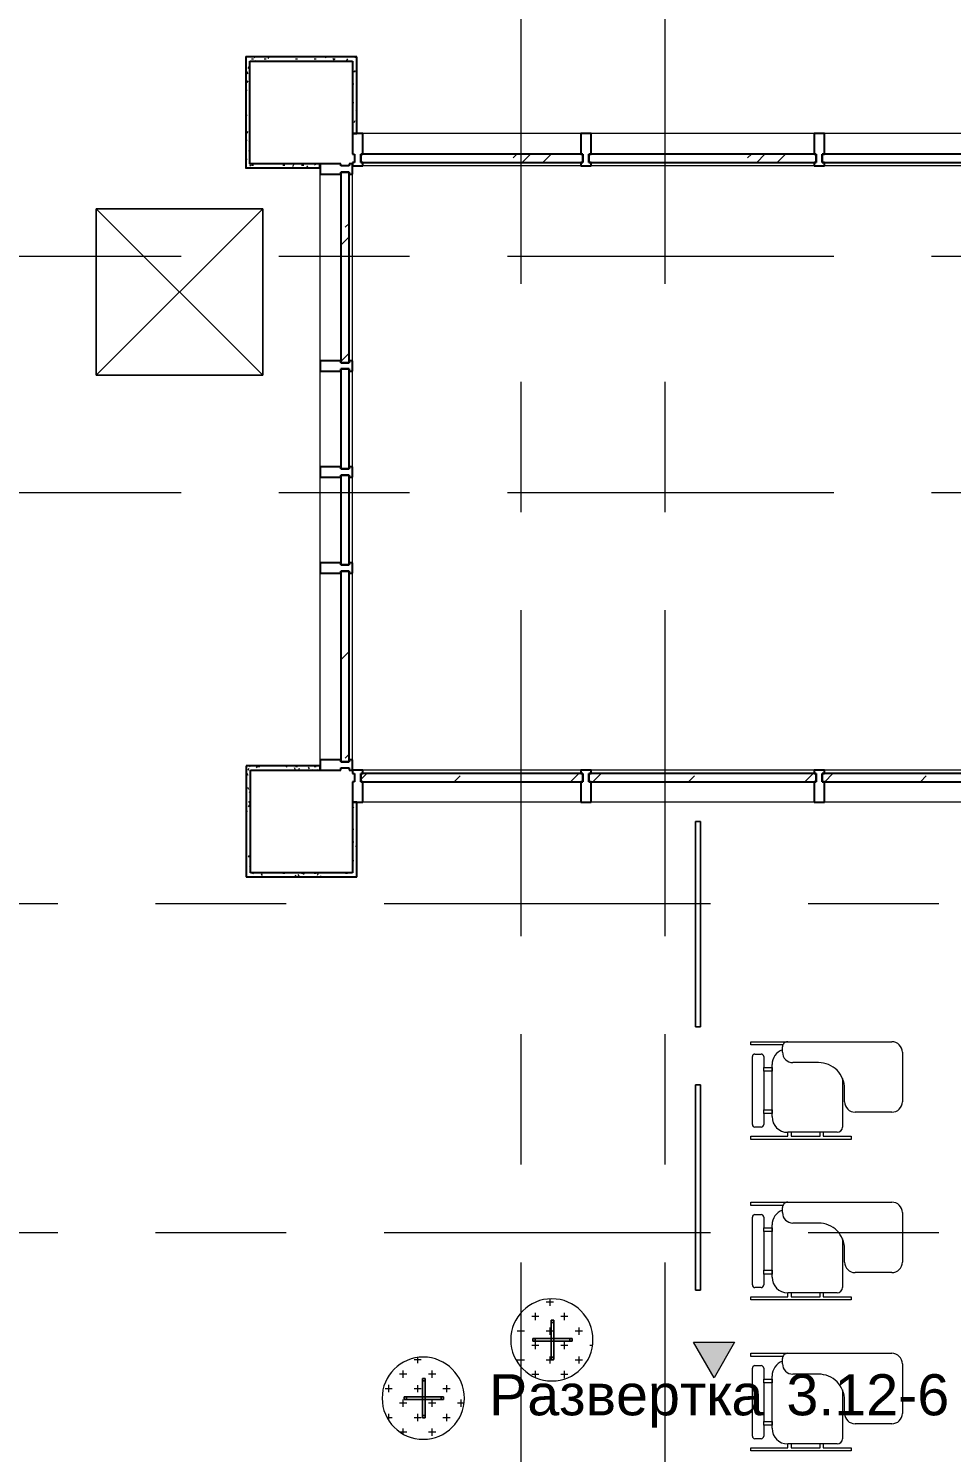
# Model space of a CAD drawing. Header units: millimetres. Extents: x 63432 to 177405, y -1987 to 27578.
# Drawn here: x 72464 to 76953, y 12329 to 19259 of the extents above; entities that cross this region are included whole.
import ezdxf

# ---------------------------------------------------------------- set-up
doc = ezdxf.new("R2010")
doc.units = ezdxf.units.MM
doc.linetypes.add('Осевая', pattern=[3175, 635, -476.25, 1587.5, -476.25])
for name, color, linetype, lineweight in [('A-GLAZ-CURT', 7, 'Continuous', 9), ('A-GLAZ-CURT-1', 7, 'Continuous', 25), ('A-GLAZ-CWMG', 7, 'Continuous', 9), ('A-GLAZ-CWMG-1', 7, 'Continuous', 25), ('G-ANNO-SYMB', 7, 'Continuous', 9), ('I-FURN', 7, 'Continuous', 9), ('I-WALL', 7, 'Continuous', 9), ('Оси-2', 7, 'Осевая', 9)]:
    doc.layers.add(name, color=color, linetype=linetype, lineweight=lineweight)
for name, color, linetype, lineweight, true_color in [('A-WALL-1', 7, 'Continuous', 25, 0x3c3c3c), ('A-WALL-FNSH-2', 7, 'Continuous', 13, 0x3c3c3c), ('I-FURN-1', 7, 'Continuous', 9, 0xf0f0f0)]:
    doc.layers.add(name, color=color, linetype=linetype, lineweight=lineweight, true_color=true_color)
doc.styles.add('Arial_1', font='arial.ttf', dxfattribs={"height": 200})
pattern_1 = [(0, (0, 0), (121.92, 30.48), [10.058, -81.382, 10.058, -81.382, -487.68]), (0, (0, 0), (121.92, 30.48), [-182.88, 10.058, -172.822, 10.058, -81.382, -213.36]), (0, (0, 0), (121.92, 30.48), [-457.2, 10.058, -50.902, 10.058, -142.342]), (120, (45.72, 15.24), (-87.356454, 90.345817), [10.058, -81.382, 10.058, -81.382, -487.68]), (120, (45.72, 15.24), (-87.356454, 90.345817), [-182.88, 10.058, -172.822, 10.058, -81.382, -213.36]), (120, (45.72, 15.24), (-87.356454, 90.345817), [-457.2, 10.058, -50.902, 10.058, -142.342]), (240, (60.96, 76.2), (-34.563546, -120.825817), [10.058, -81.382, 10.058, -81.382, -487.68]), (240, (60.96, 76.2), (-34.563546, -120.825817), [-182.88, 10.058, -172.822, 10.058, -81.382, -213.36]), (240, (60.96, 76.2), (-34.563546, -120.825817), [-457.2, 10.058, -50.902, 10.058, -142.342])]

# ---------------------------------------------------------------- blocks, each defined once
blk = doc.blocks.new('Системная панель - Стекло - 40мм-23562586-План разверток пом_3_12_ Этаж 3')
at = {"layer": 'A-GLAZ-CURT'}
h = blk.add_hatch(dxfattribs=at)
h.set_pattern_fill('FP_7', color=256, style=0, pattern_type=2)
h.set_pattern_definition([(135, (17995.83, -74123), (-282.8427, -282.8427), [200, -600]), (135, (18095.83, -74323), (-282.8427, -282.8427), [600, -200]), (135, (18195.83, -73923), (-282.8427, -282.8427), [200, -600])])
h.paths.add_polyline_path([(464.2, 0), (-464.2, 0), (-464.2, -40), (464.2, -40)])
at = {"layer": 'A-GLAZ-CURT-1'}
for p, q in [((464.2, 0), (-464.2, 0)), ((-464.2, 0), (-464.2, -40)), ((-464.2, -40), (464.2, -40)), ((464.2, -40), (464.2, 0))]:
    blk.add_line(p, q, dxfattribs=at)
blk = doc.blocks.new('Системная панель - Стекло - 40мм-24234994-План разверток пом_3_12_ Этаж 3')
at = {"layer": 'A-GLAZ-CURT-1'}
for p, q in [((243.3, 0), (-243.3, 0)), ((-243.3, 0), (-243.3, -40)), ((243.3, -40), (243.3, 0)), ((-243.3, -40), (243.3, -40))]:
    blk.add_line(p, q, dxfattribs=at)
blk = doc.blocks.new('Прямоугольный импост - Импост структурный с накладкой - 160мм Темный-31239176-План разверток пом_3_12_ Этаж 3')
at = {"layer": 'A-GLAZ-CWMG'}
for p, q in [((73883, 17641.7), (73883, 18550)), ((74040, 17641.7), (74040, 18550))]:
    blk.add_line(p, q, dxfattribs=at)
blk = doc.blocks.new('Прямоугольный импост - Импост структурный с накладкой - 160мм Темный-31239177-План разверток пом_3_12_ Этаж 3')
at = {"layer": 'A-GLAZ-CWMG'}
for p, q in [((73883, 17125), (73883, 17591.7)), ((74040, 17125), (74040, 17591.7))]:
    blk.add_line(p, q, dxfattribs=at)
blk = doc.blocks.new('Прямоугольный импост - Импост структурный с накладкой - 160мм Темный-31239202-План разверток пом_3_12_ Этаж 3')
at = {"layer": 'A-GLAZ-CWMG-1'}
for p, q in [((-50, 40), (-50, 140)), ((-50, 140), (0, 140)), ((0, 140), (0, 40)), ((-40, 40), (-50, 40)), ((-50, -17), (-50, 0)), ((-50, 0), (-40, 0)), ((-40, 0), (-40, 40)), ((-10, 40), (-10, 0)), ((0, 40), (-10, 40)), ((-10, 0), (0, 0)), ((0, 0), (0, -17)), ((0, -17), (-50, -17))]:
    blk.add_line(p, q, dxfattribs=at)
blk = doc.blocks.new('Прямоугольный импост - Импост структурный с накладкой - 160мм Темный-31239205-План разверток пом_3_12_ Этаж 3')
at = {"layer": 'A-GLAZ-CWMG-1'}
for p, q in [((0, 140), (-50, 140)), ((-50, 140), (-50, 40)), ((0, 40), (0, 140)), ((-50, 40), (-40, 40)), ((-40, 0), (-50, 0)), ((-50, 0), (-50, -17)), ((-40, 40), (-40, 0)), ((-10, 0), (-10, 40)), ((-10, 40), (0, 40)), ((0, 0), (-10, 0)), ((0, -17), (0, 0)), ((-50, -17), (0, -17))]:
    blk.add_line(p, q, dxfattribs=at)
blk = doc.blocks.new('Прямоугольный импост - Импост структурный с накладкой - 160мм Темный-31239180-План разверток пом_3_12_ Этаж 3')
at = {"layer": 'A-GLAZ-CWMG-1'}
for p, q in [((-25, 40), (-25, 140)), ((-25, 140), (25, 140)), ((25, 140), (25, 40)), ((-15, 40), (-25, 40)), ((-25, -17), (-25, 0)), ((-25, 0), (-15, 0)), ((-15, 0), (-15, 40)), ((15, 40), (15, 0)), ((25, 40), (15, 40)), ((15, 0), (25, 0)), ((25, 0), (25, -17)), ((25, -17), (-25, -17))]:
    blk.add_line(p, q, dxfattribs=at)
blk = doc.blocks.new('Системная панель - Стекло - 40мм-24234969-План разверток пом_3_12_ Этаж 3')
at = {"layer": 'A-GLAZ-CURT'}
h = blk.add_hatch(dxfattribs=at)
h.set_pattern_fill('FP_11', color=256, style=0, pattern_type=2)
h.set_pattern_definition([(45, (-74720, -18507), (-282.8427, 282.8427), [200, -600]), (45, (-74920, -18607), (-282.8427, 282.8427), [600, -200]), (45, (-74520, -18707), (-282.8427, 282.8427), [200, -600])])
h.paths.add_polyline_path([(540, 0), (540, 40), (-540, 40), (-540, 0), (504.7, 0)])
at = {"layer": 'A-GLAZ-CURT-1'}
for p, q in [((540, 40), (-540, 40)), ((-540, 40), (-540, 0)), ((-540, 0), (540, 0)), ((540, 0), (540, 40))]:
    blk.add_line(p, q, dxfattribs=at)
blk = doc.blocks.new('Прямоугольный импост - Импост структурный с накладкой - 160мм-23562401-План разверток пом_3_12_ Этаж 3')
at = {"layer": 'A-GLAZ-CWMG'}
for p, q in [((75150, 18747), (74090, 18747)), ((75150, 18590), (74090, 18590))]:
    blk.add_line(p, q, dxfattribs=at)
blk = doc.blocks.new('Прямоугольный импост - Импост структурный с накладкой - 160мм-23618923-План разверток пом_3_12_ Этаж 3')
at = {"layer": 'A-GLAZ-CWMG-1'}
for p, q in [((0, 17), (-50, 17)), ((-50, 17), (-50, 0)), ((-50, 0), (-40, 0)), ((-40, 0), (-40, -40)), ((-10, -40), (-10, 0)), ((-10, 0), (0, 0)), ((0, 0), (0, 17)), ((-40, -40), (-50, -40)), ((-50, -40), (-50, -140)), ((0, -40), (-10, -40)), ((0, -140), (0, -40)), ((-50, -140), (0, -140))]:
    blk.add_line(p, q, dxfattribs=at)
blk = doc.blocks.new('Системная панель - Стекло - 40мм-24234970-План разверток пом_3_12_ Этаж 3')
at = {"layer": 'A-GLAZ-CURT'}
h = blk.add_hatch(dxfattribs=at)
h.set_pattern_fill('FP_12', color=256, style=0, pattern_type=2)
h.set_pattern_definition([(45, (-76977.5, -18507), (-282.8427, 282.8427), [200, -600]), (45, (-77177.5, -18607), (-282.8427, 282.8427), [600, -200]), (45, (-76777.5, -18707), (-282.8427, 282.8427), [200, -600])])
h.paths.add_polyline_path([(552.5, 0), (552.5, 40), (-552.5, 40), (-552.5, 0)])
at = {"layer": 'A-GLAZ-CURT-1'}
for p, q in [((552.5, 40), (-552.5, 40)), ((-552.5, 40), (-552.5, 0)), ((-552.5, 0), (552.5, 0)), ((552.5, 0), (552.5, 40))]:
    blk.add_line(p, q, dxfattribs=at)
blk = doc.blocks.new('Прямоугольный импост - Импост структурный с накладкой - 160мм-23562410-План разверток пом_3_12_ Этаж 3')
at = {"layer": 'A-GLAZ-CWMG'}
for p, q in [((77420, 18747), (76335, 18747)), ((77420, 18590), (76335, 18590))]:
    blk.add_line(p, q, dxfattribs=at)
blk = doc.blocks.new('Прямоугольный импост - Импост структурный с накладкой - 160мм-23618920-План разверток пом_3_12_ Этаж 3')
at = {"layer": 'A-GLAZ-CWMG-1'}
for p, q in [((-25, 0), (-25, 17)), ((-25, 17), (25, 17)), ((-15, 0), (-25, 0)), ((-15, -40), (-15, 0)), ((25, 0), (15, 0)), ((15, 0), (15, -40)), ((25, 17), (25, 0)), ((-25, -140), (-25, -40)), ((-25, -40), (-15, -40)), ((15, -40), (25, -40)), ((25, -40), (25, -140)), ((25, -140), (-25, -140))]:
    blk.add_line(p, q, dxfattribs=at)
blk = doc.blocks.new('Системная панель - Стекло - 40мм-30335137-План разверток пом_3_12_ Этаж 3')
at = {"layer": 'A-GLAZ-CURT'}
h = blk.add_hatch(dxfattribs=at)
h.set_pattern_fill('FP_13', color=256, style=0, pattern_type=2)
h.set_pattern_definition([(45, (-74720, -15533), (-282.8427, 282.8427), [200, -600]), (45, (-74920, -15633), (-282.8427, 282.8427), [600, -200]), (45, (-74520, -15733), (-282.8427, 282.8427), [200, -600])])
h.paths.add_polyline_path([(540, -40), (540, 0), (-540, 0), (-540, -40), (504.7, -40)])
at = {"layer": 'A-GLAZ-CURT-1'}
for p, q in [((540, 0), (-540, 0)), ((-540, 0), (-540, -40)), ((540, -40), (540, 0)), ((-540, -40), (540, -40))]:
    blk.add_line(p, q, dxfattribs=at)
blk = doc.blocks.new('Прямоугольный импост - Импост структурный с накладкой - 160мм-23562329-План разверток пом_3_12_ Этаж 3')
at = {"layer": 'A-GLAZ-CWMG'}
for p, q in [((75150, 15650), (74090, 15650)), ((75150, 15493), (74090, 15493))]:
    blk.add_line(p, q, dxfattribs=at)
blk = doc.blocks.new('Прямоугольный импост - Импост структурный с накладкой - 160мм-30335139-План разверток пом_3_12_ Этаж 3')
at = {"layer": 'A-GLAZ-CWMG-1'}
for p, q in [((0, 140), (-50, 140)), ((-50, 140), (-50, 40)), ((0, 40), (0, 140)), ((-50, 40), (-40, 40)), ((-40, 0), (-50, 0)), ((-50, 0), (-50, -17)), ((-40, 40), (-40, 0)), ((-10, 0), (-10, 40)), ((-10, 40), (0, 40)), ((0, 0), (-10, 0)), ((0, -17), (0, 0)), ((-50, -17), (0, -17))]:
    blk.add_line(p, q, dxfattribs=at)
blk = doc.blocks.new('Системная панель - Стекло - 40мм-30335140-План разверток пом_3_12_ Этаж 3')
at = {"layer": 'A-GLAZ-CURT'}
h = blk.add_hatch(dxfattribs=at)
h.set_pattern_fill('FP_14', color=256, style=0, pattern_type=2)
h.set_pattern_definition([(45, (-76977.5, -15533), (-282.8427, 282.8427), [200, -600]), (45, (-77177.5, -15633), (-282.8427, 282.8427), [600, -200]), (45, (-76777.5, -15733), (-282.8427, 282.8427), [200, -600])])
h.paths.add_polyline_path([(552.5, -40), (552.5, 0), (-552.5, 0), (-552.5, -40), (-310.3, -40)])
at = {"layer": 'A-GLAZ-CURT-1'}
for p, q in [((552.5, 0), (-552.5, 0)), ((-552.5, 0), (-552.5, -40)), ((552.5, -40), (552.5, 0)), ((-552.5, -40), (552.5, -40))]:
    blk.add_line(p, q, dxfattribs=at)
blk = doc.blocks.new('Прямоугольный импост - Импост структурный с накладкой - 160мм-23562331-План разверток пом_3_12_ Этаж 3')
at = {"layer": 'A-GLAZ-CWMG'}
for p, q in [((77420, 15650), (76335, 15650)), ((77420, 15493), (76335, 15493))]:
    blk.add_line(p, q, dxfattribs=at)
blk = doc.blocks.new('Прямоугольный импост - Импост структурный с накладкой - 160мм-30335135-План разверток пом_3_12_ Этаж 3')
at = {"layer": 'A-GLAZ-CWMG-1'}
for p, q in [((-25, 40), (-25, 140)), ((-25, 140), (25, 140)), ((25, 140), (25, 40)), ((-15, 40), (-25, 40)), ((-25, -17), (-25, 0)), ((-25, 0), (-15, 0)), ((-15, 0), (-15, 40)), ((15, 40), (15, 0)), ((25, 40), (15, 40)), ((15, 0), (25, 0)), ((25, 0), (25, -17)), ((25, -17), (-25, -17))]:
    blk.add_line(p, q, dxfattribs=at)
blk = doc.blocks.new('Системная панель - Стекло - 40мм-V9-План разверток пом_3_12_ Этаж 3')
at = {"layer": 'A-GLAZ-CURT'}
h = blk.add_hatch(dxfattribs=at)
h.set_pattern_fill('FP_23', color=256, style=0, pattern_type=2)
h.set_pattern_definition([(45, (-75842.5, -18507), (-282.8427, 282.8427), [200, -600]), (45, (-76042.5, -18607), (-282.8427, 282.8427), [600, -200]), (45, (-75642.5, -18707), (-282.8427, 282.8427), [200, -600])])
h.paths.add_polyline_path([(552.5, 0), (552.5, 40), (-552.5, 40), (-552.5, 0)])
at = {"layer": 'A-GLAZ-CURT-1'}
for p, q in [((552.5, 40), (-552.5, 40)), ((-552.5, 40), (-552.5, 0)), ((-552.5, 0), (552.5, 0)), ((552.5, 0), (552.5, 40))]:
    blk.add_line(p, q, dxfattribs=at)
blk = doc.blocks.new('Системная панель - Стекло - 40мм-V10-План разверток пом_3_12_ Этаж 3')
at = {"layer": 'A-GLAZ-CURT'}
h = blk.add_hatch(dxfattribs=at)
h.set_pattern_fill('FP_24', color=256, style=0, pattern_type=2)
h.set_pattern_definition([(45, (-75842.5, -15533), (-282.8427, 282.8427), [200, -600]), (45, (-76042.5, -15633), (-282.8427, 282.8427), [600, -200]), (45, (-75642.5, -15733), (-282.8427, 282.8427), [200, -600])])
h.paths.add_polyline_path([(552.5, -40), (552.5, 0), (-552.5, 0), (-552.5, -40)])
at = {"layer": 'A-GLAZ-CURT-1'}
for p, q in [((552.5, 0), (-552.5, 0)), ((-552.5, 0), (-552.5, -40)), ((552.5, -40), (552.5, 0)), ((-552.5, -40), (552.5, -40))]:
    blk.add_line(p, q, dxfattribs=at)
blk = doc.blocks.new('Прямоугольный импост - Импост структурный с накладкой - 160мм-23562332-План разверток пом_3_12_ Этаж 3')
at = {"layer": 'A-GLAZ-CWMG'}
for p, q in [((76285, 15650), (75200, 15650)), ((76285, 15493), (75200, 15493))]:
    blk.add_line(p, q, dxfattribs=at)
blk = doc.blocks.new('Прямоугольный импост - Импост структурный с накладкой - 160мм-30335136-План разверток пом_3_12_ Этаж 3')
at = {"layer": 'A-GLAZ-CWMG-1'}
for p, q in [((-25, 40), (-25, 140)), ((-25, 140), (25, 140)), ((25, 140), (25, 40)), ((-15, 40), (-25, 40)), ((-25, -17), (-25, 0)), ((-25, 0), (-15, 0)), ((-15, 0), (-15, 40)), ((15, 40), (15, 0)), ((25, 40), (15, 40)), ((15, 0), (25, 0)), ((25, 0), (25, -17)), ((25, -17), (-25, -17))]:
    blk.add_line(p, q, dxfattribs=at)
blk = doc.blocks.new('Системная панель - Стекло - 40мм-23562590-План разверток пом_3_12_ Этаж 3')
at = {"layer": 'A-GLAZ-CURT'}
h = blk.add_hatch(dxfattribs=at)
h.set_pattern_fill('FP_27', color=256, style=0, pattern_type=2)
h.set_pattern_definition([(135, (16054.17, -74123), (-282.8427, -282.8427), [200, -600]), (135, (16154.17, -74323), (-282.8427, -282.8427), [600, -200]), (135, (16254.17, -73923), (-282.8427, -282.8427), [200, -600])])
h.paths.add_polyline_path([(464.2, 0), (-464.2, 0), (-464.2, -40), (464.2, -40)])
at = {"layer": 'A-GLAZ-CURT-1'}
for p, q in [((464.2, 0), (-464.2, 0)), ((-464.2, 0), (-464.2, -40)), ((464.2, -40), (464.2, 0)), ((-464.2, -40), (464.2, -40))]:
    blk.add_line(p, q, dxfattribs=at)
blk = doc.blocks.new('Системная панель - Стекло - 40мм-24234995-План разверток пом_3_12_ Этаж 3')
at = {"layer": 'A-GLAZ-CURT'}
h = blk.add_hatch(dxfattribs=at)
h.set_pattern_fill('FP_28', color=256, style=0, pattern_type=2)
h.set_pattern_definition([(135, (16766.67, -74123), (-282.8427, -282.8427), [200, -600]), (135, (16866.67, -74323), (-282.8427, -282.8427), [600, -200]), (135, (16966.67, -73923), (-282.8427, -282.8427), [200, -600])])
h.paths.add_polyline_path([(218.3, 0), (-218.3, 0), (-218.3, -40), (218.3, -40)])
at = {"layer": 'A-GLAZ-CURT-1'}
for p, q in [((218.3, 0), (-218.3, 0)), ((-218.3, 0), (-218.3, -40)), ((218.3, -40), (218.3, 0)), ((-218.3, -40), (218.3, -40))]:
    blk.add_line(p, q, dxfattribs=at)
blk = doc.blocks.new('Прямоугольный импост - Импост структурный с накладкой - 160мм Темный-31239183-План разверток пом_3_12_ Этаж 3')
at = {"layer": 'A-GLAZ-CWMG'}
for p, q in [((73883, 16658.3), (73883, 17075)), ((74040, 16658.3), (74040, 17075))]:
    blk.add_line(p, q, dxfattribs=at)
blk = doc.blocks.new('Chair - Tablet Arm - Chair - Tablet Arm-V24-План разверток пом_3_12_ Этаж 3')
at = {"layer": 'I-FURN-1'}
for p, q in [((-416.6, -353.4), (-416.6, 134.5)), ((-416.6, 134.5), (-401.3, 134.5)), ((-401.3, 134.5), (-401.3, -45.4)), ((-356.8, 84.1), (-356.8, 113.6)), ((-344.1, 126.3), (-13.9, 126.3)), ((-291, 71.4), (-344.1, 71.4)), ((-291, 30.8), (-291, 71.4)), ((-291, 71.4), (-272.7, 71.4)), ((-272.7, 71.4), (-272.7, 30.8)), ((-84.8, 71.4), (-272.7, 71.4)), ((-84.8, 30.8), (-84.8, 71.4)), ((-84.8, 71.4), (-66.9, 71.4)), ((-66.9, 71.4), (-66.9, 30.8)), ((-13.9, 71.4), (-66.9, 71.4)), ((-1.2, 113.6), (-1.2, 84.1)), ((43.2, 134.5), (58.6, 134.5)), ((43.2, -22.1), (43.2, 134.5)), ((58.6, 134.5), (58.6, -45.4)), ((-306, 30.8), (-291, 30.8)), ((-272.7, 30.8), (-291, 30.8)), ((-291, 30.8), (-272.7, 30.8)), ((-272.7, 30.8), (-84.8, 30.8)), ((-66.9, 30.8), (-84.8, 30.8)), ((-84.8, 30.8), (-66.9, 30.8)), ((-66.9, 30.8), (-52, 30.8)), ((-401.3, -45.4), (-382.2, -45.4)), ((-401.3, -62.4), (-401.3, -203.3)), ((-382.2, -62.4), (-401.3, -62.4)), ((-382.2, -286.7), (-382.2, -45.4)), ((7.8, -20), (33.2, -20)), ((58.6, -45.4), (58.6, -552.3)), ((-43, -195.5), (-43, -70.8)), ((-401.3, -203.3), (-382.2, -203.3)), ((-401.3, -218.4), (-401.3, -353.4)), ((-382.2, -218.4), (-401.3, -218.4)), ((-122.6, -312.1), (-356.8, -312.1)), ((-233.5, -322.5), (-170, -322.5)), ((-119.8, -312.1), (-122.6, -312.1)), ((-401.3, -353.4), (-416.6, -353.4)), ((-284.3, -552.3), (-284.3, -373.3)), ((7.8, -603.1), (-233.5, -603.1))]:
    blk.add_line(p, q, dxfattribs=at)
for centre, radius, start, end in [((-344.1, 113.6), 12.7, 90, 180), ((-344.1, 84.1), 12.7, 180, 270), ((-13.9, 113.6), 12.7, 0, 90), ((-13.9, 84.1), 12.7, 270, 0), ((-306, -45.4), 76.2, 90, 180), ((-52, -45.4), 76.2, 19.47122, 90), ((7.8, -70.8), 50.8, 90, 180), ((33.2, -45.4), 25.4, 0, 90), ((-170, -195.5), 127, 270, 360), ((-356.8, -286.7), 25.4, 180, 270), ((-233.5, -373.3), 50.8, 90, 180), ((-233.5, -552.3), 50.8, 180, 270), ((7.8, -552.3), 50.8, 270, 0)]:
    blk.add_arc(centre, radius, start, end, dxfattribs=at)
blk = doc.blocks.new('вешалка - 1_15-25608323-План разверток пом_3_12_ Этаж 3')
at = {"layer": 'I-FURN'}
h = blk.add_hatch(dxfattribs=at)
h.set_pattern_fill('FP_31', color=256, style=0, pattern_type=2)
h.set_pattern_definition([(0, (-75009.31, -12876.67), (70.485, 70.485), [35.242, -105.727]), (90, (-74991.686, -12894.29), (-70.485, 70.485), [35.242, -105.727])])
h.paths.add_polyline_path([(24.1, -198.5), (70.9, -187), (115.4, -163), (149.7, -132.6), (177.1, -92.9), (194.2, -47.9), (200, 0), (194.2, 47.9), (177.1, 92.9), (149.7, 132.6), (113.6, 164.6), (70.9, 187), (24.1, 198.5), (-24.1, 198.5), (-70.9, 187), (-113.6, 164.6), (-149.7, 132.6), (-177.1, 92.9), (-194.2, 47.9), (-200, 0), (-194.2, -47.9), (-177.1, -92.9), (-149.7, -132.6), (-113.6, -164.6), (-70.9, -187), (-24.1, -198.5)])
at = {"layer": 'I-FURN-1'}
for p, q in [((9, 96), (-3, 96)), ((-3, 96), (-3, 84)), ((-3, 84), (-3, 96)), ((-3, 96), (9, 96)), ((9, 96), (-3, 96)), ((-3, 96), (-3, 84)), ((-3, 84), (-3, 96)), ((-3, 96), (9, 96)), ((-3, 84), (9, 84)), ((9, 84), (-3, 84)), ((-3, 84), (-3, 6)), ((-3, 6), (-3, 84)), ((9, 84), (9, 96)), ((9, 96), (9, 84)), ((9, 84), (9, 96)), ((9, 96), (9, 84)), ((9, 6), (9, 84)), ((9, 84), (9, 6)), ((-81, 6), (-93, 6)), ((-93, 6), (-93, -6)), ((-93, -6), (-93, 6)), ((-93, 6), (-81, 6)), ((-81, 6), (-93, 6)), ((-93, 6), (-93, -6)), ((-93, -6), (-93, 6)), ((-93, 6), (-81, 6)), ((-81, -6), (-81, 6)), ((-81, 6), (-81, -6)), ((-3, 6), (-81, 6)), ((-81, 6), (-3, 6)), ((9, 6), (-3, 6)), ((-3, 6), (-3, -6)), ((-3, -6), (-3, 6)), ((-3, 6), (9, 6)), ((87, 6), (9, 6)), ((9, 6), (87, 6)), ((9, -6), (9, 6)), ((9, 6), (9, -6)), ((87, 6), (87, -6)), ((99, 6), (87, 6)), ((87, 6), (99, 6)), ((87, -6), (87, 6)), ((99, 6), (87, 6)), ((87, 6), (99, 6)), ((99, -6), (99, 6)), ((99, 6), (99, -6)), ((99, -6), (99, 6)), ((99, 6), (99, -6)), ((-93, -6), (-81, -6)), ((-81, -6), (-93, -6)), ((-93, -6), (-81, -6)), ((-81, -6), (-93, -6)), ((-81, -6), (-3, -6)), ((-3, -6), (-81, -6)), ((-3, -6), (-3, -84)), ((-3, -84), (-3, -6)), ((-3, -6), (9, -6)), ((9, -6), (-3, -6)), ((9, -84), (9, -6)), ((9, -6), (87, -6)), ((87, -6), (9, -6)), ((9, -6), (9, -84)), ((87, -6), (99, -6)), ((99, -6), (87, -6)), ((87, -6), (99, -6)), ((99, -6), (87, -6)), ((9, -84), (-3, -84)), ((-3, -84), (-3, -96)), ((-3, -96), (-3, -84)), ((-3, -84), (9, -84)), ((-3, -84), (-3, -96)), ((-3, -96), (-3, -84)), ((-3, -96), (9, -96)), ((9, -96), (-3, -96)), ((-3, -96), (9, -96)), ((9, -96), (-3, -96)), ((9, -96), (9, -84)), ((9, -84), (9, -96)), ((9, -96), (9, -84)), ((9, -84), (9, -96))]:
    blk.add_line(p, q, dxfattribs=at)
for start, end in [(360, 180), (0, 180), (180, 360), (180, 0)]:
    blk.add_arc((0, 0), 200, start, end, dxfattribs=at)
blk = doc.blocks.new('вешалка - 1_15-V29-План разверток пом_3_12_ Этаж 3')
at = {"layer": 'I-FURN'}
h = blk.add_hatch(dxfattribs=at)
h.set_pattern_fill('FP_32', color=256, style=0, pattern_type=2)
h.set_pattern_definition([(0, (-74383.716, -12592.93), (70.485, 70.485), [35.242, -105.727]), (90, (-74366.095, -12610.55), (-70.485, 70.485), [35.242, -105.727])])
h.paths.add_polyline_path([(24.1, -198.5), (70.9, -187), (113.6, -164.6), (149.7, -132.6), (177.1, -92.9), (194.2, -47.9), (200, 0), (194.2, 47.9), (177.1, 92.9), (149.7, 132.6), (113.6, 164.6), (70.9, 187), (19.8, 198.5), (-24.1, 198.5), (-70.9, 187), (-113.6, 164.6), (-149.7, 132.6), (-177.1, 92.9), (-194.2, 47.9), (-200, 0), (-194.2, -47.9), (-177.1, -92.9), (-149.7, -132.6), (-113.6, -164.6), (-70.9, -187), (-24.1, -198.5), (19.8, -198.5)])
at = {"layer": 'I-FURN-1'}
for p, q in [((9, 96), (-3, 96)), ((-3, 96), (-3, 84)), ((-3, 84), (-3, 96)), ((-3, 96), (9, 96)), ((9, 96), (-3, 96)), ((-3, 96), (-3, 84)), ((-3, 84), (-3, 96)), ((-3, 96), (9, 96)), ((-3, 84), (9, 84)), ((9, 84), (-3, 84)), ((-3, 84), (-3, 6)), ((-3, 6), (-3, 84)), ((9, 84), (9, 96)), ((9, 96), (9, 84)), ((9, 84), (9, 96)), ((9, 96), (9, 84)), ((9, 6), (9, 84)), ((9, 84), (9, 6)), ((-81, 6), (-93, 6)), ((-93, 6), (-93, -6)), ((-93, -6), (-93, 6)), ((-93, 6), (-81, 6)), ((-81, 6), (-93, 6)), ((-93, 6), (-93, -6)), ((-93, -6), (-93, 6)), ((-93, 6), (-81, 6)), ((-81, -6), (-81, 6)), ((-81, 6), (-81, -6)), ((-3, 6), (-81, 6)), ((-81, 6), (-3, 6)), ((9, 6), (-3, 6)), ((-3, 6), (-3, -6)), ((-3, -6), (-3, 6)), ((-3, 6), (9, 6)), ((87, 6), (9, 6)), ((9, 6), (87, 6)), ((9, -6), (9, 6)), ((9, 6), (9, -6)), ((87, 6), (87, -6)), ((99, 6), (87, 6)), ((87, 6), (99, 6)), ((87, -6), (87, 6)), ((99, 6), (87, 6)), ((87, 6), (99, 6)), ((99, -6), (99, 6)), ((99, 6), (99, -6)), ((99, -6), (99, 6)), ((99, 6), (99, -6)), ((-93, -6), (-81, -6)), ((-81, -6), (-93, -6)), ((-93, -6), (-81, -6)), ((-81, -6), (-93, -6)), ((-81, -6), (-3, -6)), ((-3, -6), (-81, -6)), ((-3, -6), (-3, -84)), ((-3, -84), (-3, -6)), ((-3, -6), (9, -6)), ((9, -6), (-3, -6)), ((9, -84), (9, -6)), ((9, -6), (87, -6)), ((87, -6), (9, -6)), ((9, -6), (9, -84)), ((87, -6), (99, -6)), ((99, -6), (87, -6)), ((87, -6), (99, -6)), ((99, -6), (87, -6)), ((9, -84), (-3, -84)), ((-3, -84), (-3, -96)), ((-3, -96), (-3, -84)), ((-3, -84), (9, -84)), ((-3, -84), (-3, -96)), ((-3, -96), (-3, -84)), ((-3, -96), (9, -96)), ((9, -96), (-3, -96)), ((-3, -96), (9, -96)), ((9, -96), (-3, -96)), ((9, -96), (9, -84)), ((9, -84), (9, -96)), ((9, -96), (9, -84)), ((9, -84), (9, -96))]:
    blk.add_line(p, q, dxfattribs=at)
for start, end in [(360, 180), (0, 180), (180, 360), (180, 0)]:
    blk.add_arc((0, 0), 200, start, end, dxfattribs=at)
blk = doc.blocks.new('Шкаф параметрический - 1_306-26543793-План разверток пом_3_12_ Этаж 3')
at = {"layer": 'I-FURN-1'}
for p, q in [((0, 0), (810, 810)), ((0, 810), (810, 0)), ((810, 810), (0, 810)), ((0, 810), (0, 0)), ((0, 0), (0, 810)), ((0, 810), (810, 810)), ((810, 0), (810, 810)), ((810, 810), (810, 0)), ((0, 0), (810, 0)), ((810, 0), (0, 0))]:
    blk.add_line(p, q, dxfattribs=at)
blk = doc.blocks.new('Фасад - Марка фасада_Указатель-25386507-План разверток пом_3_12_ Этаж 3')
at = {"layer": 'G-ANNO-SYMB'}
blk.add_hatch(color=256, dxfattribs=at).paths.add_polyline_path([(-1, 0), (0, 1.732), (1, 0), (0, 0)])
for p, q in [((0, 1.732), (-1, 0)), ((1, 0), (0, 1.732)), ((-1, 0), (0, 0)), ((0, 0), (1, 0))]:
    blk.add_line(p, q, dxfattribs=at)

msp = doc.modelspace()

# ---------------------------------------------------------------- hatches: boundary and pattern name
at = {"layer": 'I-WALL'}
h = msp.add_hatch(dxfattribs=at)
h.set_pattern_fill('FP_30', color=256, style=0, pattern_type=2)
h.set_pattern_definition(pattern_1)
h.paths.add_polyline_path([(74040, 19100), (74040, 19120), (73520, 19120), (73520, 19100), (73540, 19100)])
h = msp.add_hatch(dxfattribs=at)
h.set_pattern_fill('FP_30', color=256, style=0, pattern_type=2)
h.set_pattern_definition(pattern_1)
h.paths.add_polyline_path([(73540, 18580), (73540, 19100), (73520, 19100), (73520, 18580)])
h = msp.add_hatch(dxfattribs=at)
h.set_pattern_fill('FP_30', color=256, style=0, pattern_type=2)
h.set_pattern_definition(pattern_1)
h.paths.add_polyline_path([(74040, 18747), (74060, 18747), (74060, 19120), (74040, 19120), (74040, 19022.7)])
h = msp.add_hatch(dxfattribs=at)
h.set_pattern_fill('FP_30', color=256, style=0, pattern_type=2)
h.set_pattern_definition(pattern_1)
h.paths.add_polyline_path([(73880, 18580), (73880, 18600), (73540, 18600), (73540, 18580), (73682.3, 18580)])
h = msp.add_hatch(dxfattribs=at)
h.set_pattern_fill('FP_30', color=256, style=0, pattern_type=2)
h.set_pattern_definition(pattern_1)
h.paths.add_polyline_path([(73883, 15650), (73883, 15670), (73523, 15670), (73523, 15650), (73682.3, 15650)])
h = msp.add_hatch(dxfattribs=at)
h.set_pattern_fill('FP_30', color=256, style=0, pattern_type=2)
h.set_pattern_definition(pattern_1)
h.paths.add_polyline_path([(73543, 15130), (73543, 15650), (73523, 15650), (73523, 15130)])
h = msp.add_hatch(dxfattribs=at)
h.set_pattern_fill('FP_30', color=256, style=0, pattern_type=2)
h.set_pattern_definition(pattern_1)
h.paths.add_polyline_path([(74060, 15150), (74060, 15493), (74040, 15493), (74040, 15150)])
h = msp.add_hatch(dxfattribs=at)
h.set_pattern_fill('FP_30', color=256, style=0, pattern_type=2)
h.set_pattern_definition(pattern_1)
h.paths.add_polyline_path([(73682.3, 15130), (74060, 15130), (74060, 15150), (73543, 15150), (73543, 15130)])

# ---------------------------------------------------------------- linework, layer by layer
at = {"layer": 'A-WALL-1'}
for p, q in [((74060, 19120), (73520, 19120)), ((73520, 19120), (73520, 18580)), ((73540, 19100), (74040, 19100)), ((73540, 18600), (73540, 19100)), ((74040, 19100), (74040, 18747)), ((74060, 18747), (74060, 19120)), ((74040, 18747), (74060, 18747)), ((73520, 18580), (73880, 18580)), ((73880, 18600), (73540, 18600)), ((73880, 18580), (73880, 18600)), ((73883, 15670), (73523, 15670)), ((73523, 15670), (73523, 15130)), ((73883, 15650), (73883, 15670)), ((73543, 15650), (73883, 15650)), ((73543, 15150), (73543, 15650)), ((74060, 15493), (74040, 15493)), ((74040, 15493), (74040, 15150)), ((74060, 15130), (74060, 15493)), ((73523, 15130), (74060, 15130)), ((74040, 15150), (73543, 15150))]:
    msp.add_line(p, q, dxfattribs=at)
at = {"layer": 'A-WALL-FNSH-2'}
for p, q in [((74061, 19121), (73519, 19121)), ((73519, 19121), (73519, 18579)), ((74061, 18747), (74061, 19121)), ((74060, 18747), (74061, 18747)), ((73519, 18579), (73885, 18579)), ((73885, 18580), (73880, 18580)), ((73885, 18579), (73885, 18580)), ((73522, 15671), (73522, 15129)), ((73883, 15671), (73522, 15671)), ((73883, 15670), (73883, 15671)), ((74061, 15493), (74060, 15493)), ((74061, 15129), (74061, 15493)), ((73522, 15129), (74061, 15129))]:
    msp.add_line(p, q, dxfattribs=at)
at = {"layer": 'I-FURN-1'}
for p, q in [((75732.6, 15399.6), (75707.6, 15399.6)), ((75707.6, 15399.6), (75707.6, 14400.6)), ((75707.6, 14400.6), (75707.6, 15399.6)), ((75707.6, 15399.6), (75732.6, 15399.6)), ((75732.6, 14400.6), (75732.6, 15399.6)), ((75732.6, 15399.6), (75732.6, 14400.6)), ((75707.6, 14400.6), (75732.6, 14400.6)), ((75732.6, 14400.6), (75707.6, 14400.6)), ((75732.6, 14117.7), (75707.6, 14117.7)), ((75707.6, 14117.7), (75707.6, 13118.7)), ((75707.6, 13118.7), (75707.6, 14117.7)), ((75707.6, 14117.7), (75732.6, 14117.7)), ((75732.6, 13118.7), (75732.6, 14117.7)), ((75732.6, 14117.7), (75732.6, 13118.7)), ((75707.6, 13118.7), (75732.6, 13118.7)), ((75732.6, 13118.7), (75707.6, 13118.7))]:
    msp.add_line(p, q, dxfattribs=at)
at = {"layer": 'Оси-2'}
for p, q in [((75560, 10554.5), (75560, 25078.1)), ((74860, 10554.5), (74860, 24898.1)), ((67331.7, 18150), (87551.6, 18150)), ((67331.7, 17000), (87551.6, 17000)), ((66731.7, 15000), (86951.6, 15000)), ((66731.7, 13400), (86951.6, 13400))]:
    msp.add_line(p, q, dxfattribs=at)

# ---------------------------------------------------------------- block references
at = {"layer": 'A-GLAZ-CURT'}
for name, p in [('Системная панель - Стекло - 40мм-24234969-План разверток пом_3_12_ Этаж 3', (74620, 18607)), ('Системная панель - Стекло - 40мм-V9-План разверток пом_3_12_ Этаж 3', (75742.5, 18607)), ('Системная панель - Стекло - 40мм-24234970-План разверток пом_3_12_ Этаж 3', (76877.5, 18607)), ('Системная панель - Стекло - 40мм-30335137-План разверток пом_3_12_ Этаж 3', (74620, 15633)), ('Системная панель - Стекло - 40мм-V10-План разверток пом_3_12_ Этаж 3', (75742.5, 15633)), ('Системная панель - Стекло - 40мм-30335140-План разверток пом_3_12_ Этаж 3', (76877.5, 15633))]:
    msp.add_blockref(name, p, dxfattribs=at)
at = {"layer": 'A-GLAZ-CURT', "rotation": 269.9999999999998}
for name, p in [('Системная панель - Стекло - 40мм-23562586-План разверток пом_3_12_ Этаж 3', (74023, 18095.8)), ('Системная панель - Стекло - 40мм-24234994-План разверток пом_3_12_ Этаж 3', (74023, 17358.3)), ('Системная панель - Стекло - 40мм-24234995-План разверток пом_3_12_ Этаж 3', (74023, 16866.7)), ('Системная панель - Стекло - 40мм-23562590-План разверток пом_3_12_ Этаж 3', (74023, 16154.2))]:
    msp.add_blockref(name, p, dxfattribs=at)
at = {"layer": 'A-GLAZ-CWMG'}
for name, p, rotation in [('Прямоугольный импост - Импост структурный с накладкой - 160мм-23618923-План разверток пом_3_12_ Этаж 3', (74040, 18607), 180), ('Прямоугольный импост - Импост структурный с накладкой - 160мм Темный-31239205-План разверток пом_3_12_ Этаж 3', (74023, 18600), 89.99999999999984), ('Прямоугольный импост - Импост структурный с накладкой - 160мм-30335139-План разверток пом_3_12_ Этаж 3', (74040, 15633), 180)]:
    msp.add_blockref(name, p, dxfattribs=dict(at, rotation=rotation))
for name, p in [('Прямоугольный импост - Импост структурный с накладкой - 160мм-23562401-План разверток пом_3_12_ Этаж 3', (0, 0)), ('Прямоугольный импост - Импост структурный с накладкой - 160мм-23562410-План разверток пом_3_12_ Этаж 3', (-1135, 0)), ('Прямоугольный импост - Импост структурный с накладкой - 160мм-23562410-План разверток пом_3_12_ Этаж 3', (0, 0)), ('Прямоугольный импост - Импост структурный с накладкой - 160мм Темный-31239176-План разверток пом_3_12_ Этаж 3', (0, 0)), ('Прямоугольный импост - Импост структурный с накладкой - 160мм Темный-31239177-План разверток пом_3_12_ Этаж 3', (0, 0)), ('Прямоугольный импост - Импост структурный с накладкой - 160мм Темный-31239183-План разверток пом_3_12_ Этаж 3', (0, 0)), ('Прямоугольный импост - Импост структурный с накладкой - 160мм Темный-31239176-План разверток пом_3_12_ Этаж 3', (0, -1941.7)), ('Прямоугольный импост - Импост структурный с накладкой - 160мм-23562329-План разверток пом_3_12_ Этаж 3', (0, 0)), ('Прямоугольный импост - Импост структурный с накладкой - 160мм-23562332-План разверток пом_3_12_ Этаж 3', (0, 0)), ('Прямоугольный импост - Импост структурный с накладкой - 160мм-23562331-План разверток пом_3_12_ Этаж 3', (0, 0))]:
    msp.add_blockref(name, p, dxfattribs=at)
at = {"layer": 'A-GLAZ-CWMG', "extrusion": (0, 0, -1)}
for name, p, rotation in [('Прямоугольный импост - Импост структурный с накладкой - 160мм-23618920-План разверток пом_3_12_ Этаж 3', (-75175, 18607), 180), ('Прямоугольный импост - Импост структурный с накладкой - 160мм-23618920-План разверток пом_3_12_ Этаж 3', (-76310, 18607), 180), ('Прямоугольный импост - Импост структурный с накладкой - 160мм Темный-31239180-План разверток пом_3_12_ Этаж 3', (-74023, 17616.7), 270.0000000000002), ('Прямоугольный импост - Импост структурный с накладкой - 160мм Темный-31239180-План разверток пом_3_12_ Этаж 3', (-74023, 17100), 270.0000000000002), ('Прямоугольный импост - Импост структурный с накладкой - 160мм Темный-31239180-План разверток пом_3_12_ Этаж 3', (-74023, 16633.3), 270.0000000000002), ('Прямоугольный импост - Импост структурный с накладкой - 160мм Темный-31239202-План разверток пом_3_12_ Этаж 3', (-74023, 15650), 270.0000000000002), ('Прямоугольный импост - Импост структурный с накладкой - 160мм-30335136-План разверток пом_3_12_ Этаж 3', (-75175, 15633), 180), ('Прямоугольный импост - Импост структурный с накладкой - 160мм-30335135-План разверток пом_3_12_ Этаж 3', (-76310, 15633), 180)]:
    msp.add_blockref(name, p, dxfattribs=dict(at, rotation=rotation))
at = {"layer": 'G-ANNO-SYMB', "extrusion": (0, 0, -1), "xscale": 99.99999999999993, "yscale": 99.99999999999993, "zscale": 99.99999999999993, "rotation": 180}
msp.add_blockref('Фасад - Марка фасада_Указатель-25386507-План разверток пом_3_12_ Этаж 3', (-75798.3, 12865.4), dxfattribs=at)
at = {"layer": 'I-FURN-1'}
for name, p, rotation in [('Шкаф параметрический - 1_306-26543793-План разверток пом_3_12_ Этаж 3', (72793.1, 18381.5), 270.0000000000002), ('Chair - Tablet Arm - Chair - Tablet Arm-V24-План разверток пом_3_12_ Этаж 3', (76111.1, 14269), 89.99999999999979), ('Chair - Tablet Arm - Chair - Tablet Arm-V24-План разверток пом_3_12_ Этаж 3', (76111.1, 13488.2), 89.99999999999979), ('Chair - Tablet Arm - Chair - Tablet Arm-V24-План разверток пом_3_12_ Этаж 3', (76111.1, 12752.7), 89.99999999999979)]:
    msp.add_blockref(name, p, dxfattribs=dict(at, rotation=rotation))
for name, p in [('вешалка - 1_15-25608323-План разверток пом_3_12_ Этаж 3', (75009.3, 12876.7)), ('вешалка - 1_15-V29-План разверток пом_3_12_ Этаж 3', (74383.7, 12592.9))]:
    msp.add_blockref(name, p, dxfattribs=at)

# ---------------------------------------------------------------- texts
at = {"layer": 'G-ANNO-SYMB', "char_height": 200, "attachment_point": 1, "style": 'Arial_1'}
for s, insert, width in [('Развертка', (74703.5, 12709.6), 1659.493), (' 3.12-6', (76072.7, 12709.6), 1074.261)]:
    msp.add_mtext(s, dxfattribs=dict(at, insert=insert, width=width))

doc.saveas('drawing.dxf')
